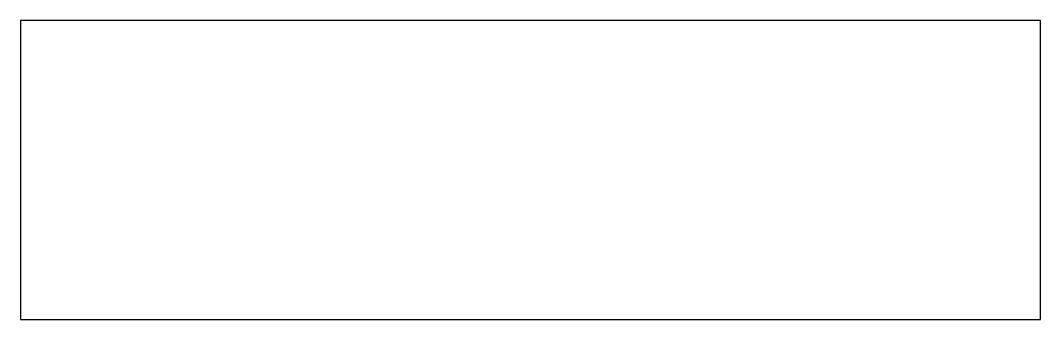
# Model space of a CAD drawing. Header units: millimetres. Extents: x 106 to 181, y 0 to 22.
import ezdxf

# ---------------------------------------------------------------- set-up
doc = ezdxf.new("R2010")
doc.units = ezdxf.units.MM
doc.layers.get('0').update_dxf_attribs({"linetype": 'CONTINUOUS'})

msp = doc.modelspace()

# ---------------------------------------------------------------- linework, layer by layer
msp.add_line((106, 22), (106, 0))
msp.add_lwpolyline([(106, 22), (106, 0), (181, 0), (181, 22)], close=True)

doc.saveas('drawing.dxf')
